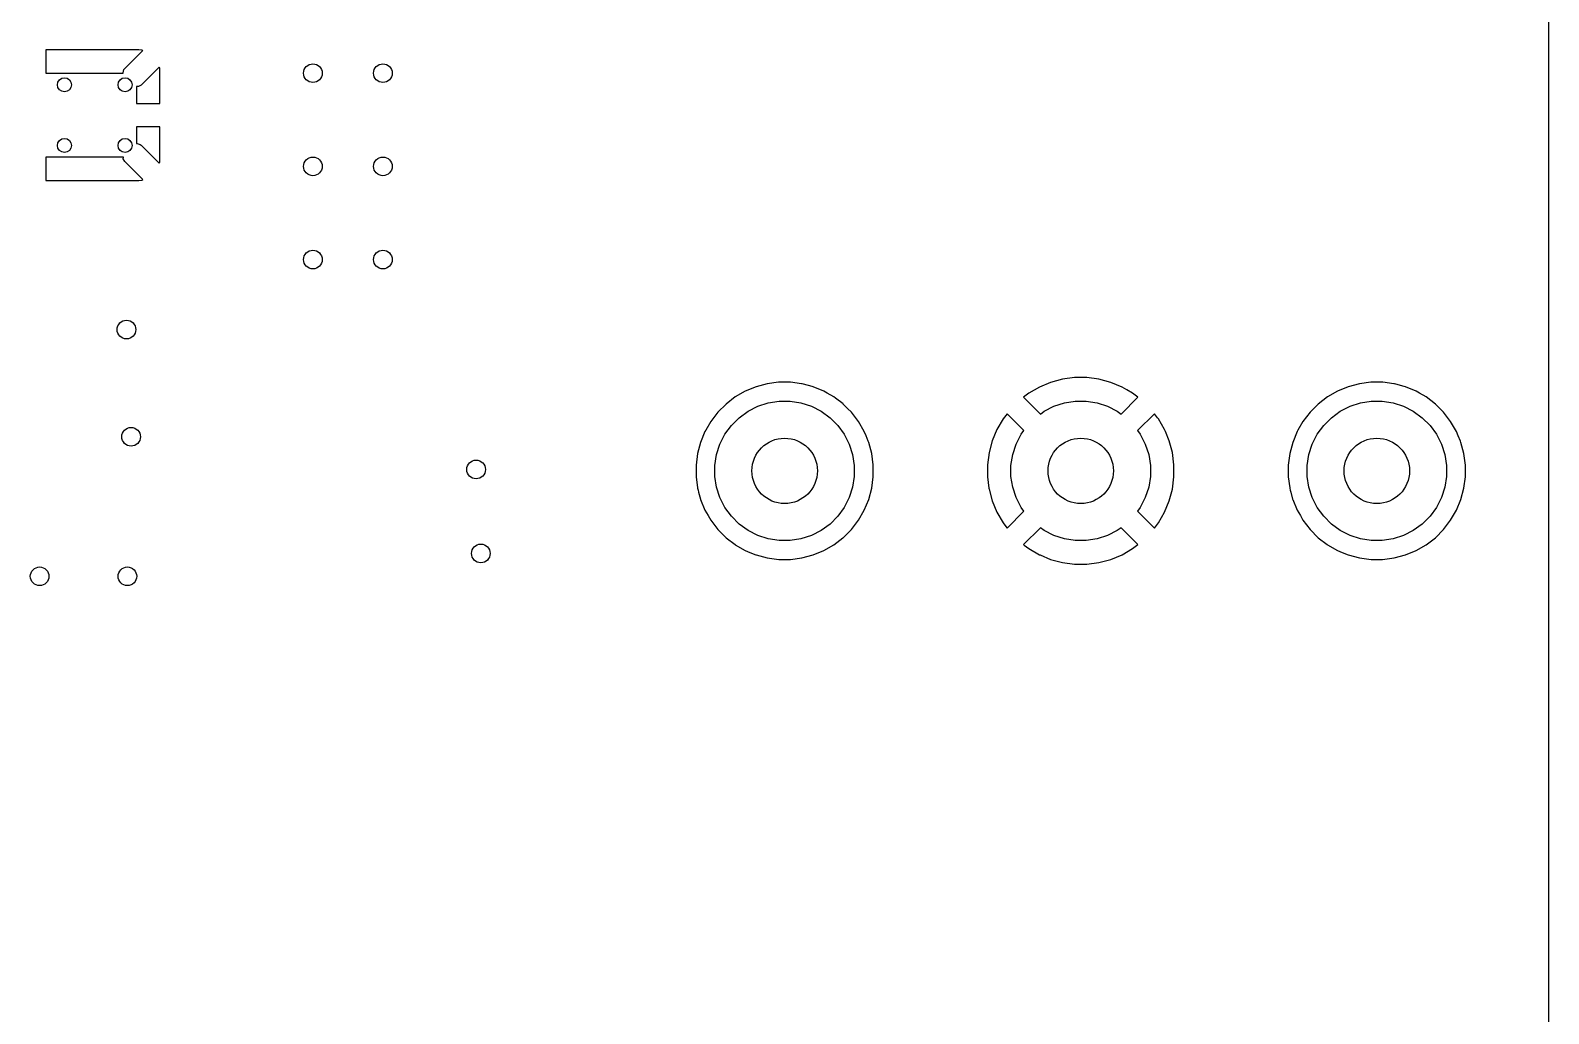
# Model space of a CAD drawing. Header units: inches. Extents: x 0.71 to 7.56, y -5.16 to -0.79.
# Drawn here: x 6.277 to 7.559, y -2.428 to -1.598 of the extents above; entities that cross this region are included whole.
import ezdxf

# ---------------------------------------------------------------- set-up
doc = ezdxf.new("R2010")
doc.units = ezdxf.units.IN
doc.header["$MEASUREMENT"] = 0
doc.layers.add('BLACK', color=250, linetype='CONTINUOUS')

msp = doc.modelspace()

# ---------------------------------------------------------------- linework, layer by layer
at = {"layer": 'BLACK', "linetype": 'CONTINUOUS'}
for p, q in [((7.559, -1.0633), (7.559, -4.8816)), ((6.3688, -1.6142), (6.2902, -1.6142)), ((6.2902, -1.6142), (6.2902, -1.6339)), ((6.3569, -1.6299), (6.3721, -1.6148)), ((6.3712, -1.6144), (6.3688, -1.6142)), ((6.3688, -1.6142), (6.3688, -1.6142)), ((6.3721, -1.6148), (6.3712, -1.6144)), ((6.3712, -1.6144), (6.3712, -1.6144)), ((6.3712, -1.6144), (6.3712, -1.6144)), ((6.3712, -1.6144), (6.3712, -1.6144)), ((6.3712, -1.6144), (6.3712, -1.6144)), ((6.2902, -1.6339), (6.3556, -1.6339)), ((6.3555, -1.6336), (6.3562, -1.6309)), ((6.3556, -1.6339), (6.3555, -1.6336)), ((6.3562, -1.6309), (6.3569, -1.6299)), ((6.386, -1.6287), (6.3708, -1.6439)), ((6.3864, -1.6296), (6.386, -1.6287)), ((6.386, -1.6287), (6.386, -1.6287)), ((6.3866, -1.632), (6.3864, -1.6296)), ((6.3866, -1.6594), (6.3866, -1.632)), ((6.3866, -1.632), (6.3866, -1.632)), ((6.3684, -1.6452), (6.3669, -1.6451)), ((6.3669, -1.6451), (6.3669, -1.6594)), ((6.3708, -1.6439), (6.3684, -1.6452)), ((6.3669, -1.6594), (6.3866, -1.6594)), ((6.3866, -1.6791), (6.3669, -1.6791)), ((6.3669, -1.6791), (6.3669, -1.6934)), ((6.3866, -1.7066), (6.3866, -1.6791)), ((6.2902, -1.7047), (6.2902, -1.7244)), ((6.3557, -1.7047), (6.2902, -1.7047)), ((6.3556, -1.7062), (6.3557, -1.7047)), ((6.3669, -1.6934), (6.3672, -1.6933)), ((6.3672, -1.6933), (6.3699, -1.694)), ((6.3699, -1.694), (6.3708, -1.6947)), ((6.3708, -1.6947), (6.386, -1.7099)), ((6.3569, -1.7086), (6.3556, -1.7062)), ((6.3721, -1.7238), (6.3569, -1.7086)), ((6.386, -1.7099), (6.3864, -1.709)), ((6.386, -1.7099), (6.386, -1.7099)), ((6.3864, -1.7086), (6.3866, -1.7066)), ((6.3864, -1.709), (6.3864, -1.7086)), ((6.3864, -1.709), (6.3864, -1.709)), ((6.3866, -1.7066), (6.3866, -1.7066)), ((6.2902, -1.7244), (6.3688, -1.7244)), ((6.3688, -1.7244), (6.3712, -1.7242)), ((6.3688, -1.7244), (6.3688, -1.7244)), ((6.3688, -1.7244), (6.3688, -1.7244)), ((6.3712, -1.7242), (6.3721, -1.7238)), ((6.3712, -1.7242), (6.3712, -1.7242)), ((6.3721, -1.7238), (6.3721, -1.7238)), ((6.8993, -1.8961), (6.8899, -1.8987)), ((6.9089, -1.8949), (6.8993, -1.8961)), ((6.909, -1.8949), (6.9089, -1.8949)), ((6.9091, -1.8949), (6.909, -1.8949)), ((6.9189, -1.8949), (6.9091, -1.8949)), ((6.9091, -1.8949), (6.9091, -1.8949)), ((6.9091, -1.8949), (6.9091, -1.8949)), ((6.919, -1.8949), (6.9189, -1.8949)), ((6.9189, -1.8949), (6.9189, -1.8949)), ((6.9189, -1.8949), (6.9189, -1.8949)), ((6.9283, -1.8961), (6.919, -1.8949)), ((6.919, -1.8949), (6.919, -1.8949)), ((6.9286, -1.8961), (6.9283, -1.8961)), ((6.9289, -1.8962), (6.9286, -1.8961)), ((6.9299, -1.8965), (6.9289, -1.8962)), ((6.9372, -1.8984), (6.9299, -1.8965)), ((6.9299, -1.8965), (6.9299, -1.8965)), ((7.1386, -1.895), (7.1291, -1.8989)), ((7.1486, -1.8923), (7.1386, -1.895)), ((7.1386, -1.895), (7.1386, -1.895)), ((7.1588, -1.8909), (7.1486, -1.8923)), ((7.1486, -1.8923), (7.1486, -1.8923)), ((7.1486, -1.8923), (7.1486, -1.8923)), ((7.1486, -1.8923), (7.1486, -1.8923)), ((7.1691, -1.8909), (7.1588, -1.8909)), ((7.1588, -1.8909), (7.1588, -1.8909)), ((7.1794, -1.8923), (7.1691, -1.8909)), ((7.1691, -1.8909), (7.1691, -1.8909)), ((7.1893, -1.895), (7.1794, -1.8923)), ((7.1794, -1.8923), (7.1794, -1.8923)), ((7.1794, -1.8923), (7.1794, -1.8923)), ((7.1794, -1.8923), (7.1794, -1.8923)), ((7.1989, -1.8989), (7.1893, -1.895)), ((7.1893, -1.895), (7.1893, -1.895)), ((7.1893, -1.895), (7.1893, -1.895)), ((7.3993, -1.8961), (7.3899, -1.8987)), ((7.4089, -1.8949), (7.3993, -1.8961)), ((7.409, -1.8949), (7.4089, -1.8949)), ((7.4091, -1.8949), (7.409, -1.8949)), ((7.4189, -1.8949), (7.4091, -1.8949)), ((7.4091, -1.8949), (7.4091, -1.8949)), ((7.4091, -1.8949), (7.4091, -1.8949)), ((7.419, -1.8949), (7.4189, -1.8949)), ((7.4189, -1.8949), (7.4189, -1.8949)), ((7.4189, -1.8949), (7.4189, -1.8949)), ((7.4283, -1.8961), (7.419, -1.8949)), ((7.419, -1.8949), (7.419, -1.8949)), ((7.4286, -1.8961), (7.4283, -1.8961)), ((7.4289, -1.8962), (7.4286, -1.8961)), ((7.4299, -1.8965), (7.4289, -1.8962)), ((7.4372, -1.8984), (7.4299, -1.8965)), ((7.4299, -1.8965), (7.4299, -1.8965)), ((6.8723, -1.9073), (6.8645, -1.9133)), ((6.8808, -1.9024), (6.8723, -1.9073)), ((6.8899, -1.8987), (6.8808, -1.9024)), ((6.8808, -1.9024), (6.8808, -1.9024)), ((6.8808, -1.9024), (6.8808, -1.9024)), ((6.8808, -1.9024), (6.8808, -1.9024)), ((6.8808, -1.9024), (6.8808, -1.9024)), ((6.8808, -1.9024), (6.8808, -1.9024)), ((6.9381, -1.8987), (6.9372, -1.8984)), ((6.9471, -1.9024), (6.9381, -1.8987)), ((6.95, -1.9041), (6.9471, -1.9024)), ((6.9471, -1.9024), (6.9471, -1.9024)), ((6.9471, -1.9024), (6.9471, -1.9024)), ((6.9556, -1.9073), (6.95, -1.9041)), ((6.9569, -1.9083), (6.9556, -1.9073)), ((6.9633, -1.9132), (6.9569, -1.9083)), ((7.1201, -1.9041), (7.1157, -1.9075)), ((7.1157, -1.9075), (7.1157, -1.9075)), ((7.1157, -1.9075), (7.1299, -1.9217)), ((7.1291, -1.8989), (7.1201, -1.9041)), ((7.1201, -1.9041), (7.1201, -1.9041)), ((7.1291, -1.8989), (7.1291, -1.8989)), ((7.1981, -1.9217), (7.2123, -1.9075)), ((7.2029, -1.9013), (7.1989, -1.8989)), ((7.1989, -1.8989), (7.1989, -1.8989)), ((7.2078, -1.9041), (7.2029, -1.9013)), ((7.2123, -1.9075), (7.2078, -1.9041)), ((7.2078, -1.9041), (7.2078, -1.9041)), ((7.2123, -1.9075), (7.2123, -1.9075)), ((7.3723, -1.9073), (7.3645, -1.9133)), ((7.3808, -1.9024), (7.3723, -1.9073)), ((7.3899, -1.8987), (7.3808, -1.9024)), ((7.3808, -1.9024), (7.3808, -1.9024)), ((7.3808, -1.9024), (7.3808, -1.9024)), ((7.3808, -1.9024), (7.3808, -1.9024)), ((7.3808, -1.9024), (7.3808, -1.9024)), ((7.3808, -1.9024), (7.3808, -1.9024)), ((7.4381, -1.8987), (7.4372, -1.8984)), ((7.4471, -1.9024), (7.4381, -1.8987)), ((7.45, -1.9041), (7.4471, -1.9024)), ((7.4471, -1.9024), (7.4471, -1.9024)), ((7.4471, -1.9024), (7.4471, -1.9024)), ((7.4556, -1.9073), (7.45, -1.9041)), ((7.4634, -1.9133), (7.4556, -1.9073)), ((6.8576, -1.9202), (6.8516, -1.928)), ((6.8645, -1.9133), (6.8576, -1.9202)), ((6.8576, -1.9202), (6.8576, -1.9202)), ((6.8576, -1.9202), (6.8576, -1.9202)), ((6.8645, -1.9133), (6.8645, -1.9133)), ((6.8645, -1.9133), (6.8645, -1.9133)), ((6.8756, -1.9248), (6.8831, -1.9193)), ((6.8831, -1.9193), (6.8914, -1.9151)), ((6.8914, -1.9151), (6.9002, -1.9123)), ((6.9002, -1.9123), (6.9093, -1.9108)), ((6.9093, -1.9108), (6.9186, -1.9108)), ((6.9186, -1.9108), (6.9278, -1.9123)), ((6.9278, -1.9123), (6.9366, -1.9151)), ((6.9366, -1.9151), (6.9448, -1.9193)), ((6.9448, -1.9193), (6.9523, -1.9248)), ((6.9634, -1.9133), (6.9633, -1.9132)), ((6.9633, -1.9132), (6.9633, -1.9132)), ((6.9633, -1.9132), (6.9633, -1.9132)), ((6.967, -1.9169), (6.9634, -1.9133)), ((6.9634, -1.9133), (6.9634, -1.9133)), ((6.9634, -1.9133), (6.9634, -1.9133)), ((6.9634, -1.9133), (6.9634, -1.9133)), ((6.9704, -1.9202), (6.967, -1.9169)), ((6.9746, -1.9258), (6.9704, -1.9202)), ((6.9704, -1.9202), (6.9704, -1.9202)), ((6.9704, -1.9202), (6.9704, -1.9202)), ((6.9704, -1.9202), (6.9704, -1.9202)), ((7.1018, -1.9214), (7.0984, -1.9258)), ((7.116, -1.9356), (7.1018, -1.9214)), ((7.1018, -1.9214), (7.1018, -1.9214)), ((7.1018, -1.9214), (7.1018, -1.9214)), ((7.1299, -1.9217), (7.1331, -1.9193)), ((7.1331, -1.9193), (7.1414, -1.9151)), ((7.1414, -1.9151), (7.1502, -1.9123)), ((7.1502, -1.9123), (7.1593, -1.9108)), ((7.1593, -1.9108), (7.1686, -1.9108)), ((7.1686, -1.9108), (7.1778, -1.9123)), ((7.1778, -1.9123), (7.1866, -1.9151)), ((7.1866, -1.9151), (7.1948, -1.9193)), ((7.1948, -1.9193), (7.1981, -1.9217)), ((7.2262, -1.9214), (7.212, -1.9356)), ((7.2289, -1.9249), (7.2262, -1.9214)), ((7.2262, -1.9214), (7.2262, -1.9214)), ((7.2262, -1.9214), (7.2262, -1.9214)), ((7.3576, -1.9202), (7.3516, -1.928)), ((7.3645, -1.9133), (7.3576, -1.9202)), ((7.3576, -1.9202), (7.3576, -1.9202)), ((7.3576, -1.9202), (7.3576, -1.9202)), ((7.3645, -1.9133), (7.3645, -1.9133)), ((7.3645, -1.9133), (7.3645, -1.9133)), ((7.3756, -1.9248), (7.3831, -1.9193)), ((7.3831, -1.9193), (7.3914, -1.9151)), ((7.3914, -1.9151), (7.4002, -1.9123)), ((7.4002, -1.9123), (7.4093, -1.9108)), ((7.4093, -1.9108), (7.4186, -1.9108)), ((7.4186, -1.9108), (7.4278, -1.9123)), ((7.4278, -1.9123), (7.4366, -1.9151)), ((7.4366, -1.9151), (7.4448, -1.9193)), ((7.4448, -1.9193), (7.4523, -1.9248)), ((7.4704, -1.9202), (7.4634, -1.9133)), ((7.4634, -1.9133), (7.4634, -1.9133)), ((7.4634, -1.9133), (7.4634, -1.9133)), ((7.4634, -1.9133), (7.4634, -1.9133)), ((7.4746, -1.9258), (7.4704, -1.9202)), ((7.4704, -1.9202), (7.4704, -1.9202)), ((7.4704, -1.9202), (7.4704, -1.9202)), ((7.4704, -1.9202), (7.4704, -1.9202)), ((6.8474, -1.9353), (6.8467, -1.9365)), ((6.8516, -1.928), (6.8474, -1.9353)), ((6.8636, -1.9388), (6.8691, -1.9313)), ((6.8691, -1.9313), (6.8756, -1.9248)), ((6.9523, -1.9248), (6.9589, -1.9313)), ((6.9589, -1.9313), (6.9643, -1.9388)), ((6.9763, -1.928), (6.9746, -1.9258)), ((6.9812, -1.9365), (6.9763, -1.928)), ((7.0932, -1.9348), (7.0893, -1.9443)), ((7.0984, -1.9258), (7.0932, -1.9348)), ((7.0932, -1.9348), (7.0932, -1.9348)), ((7.0984, -1.9258), (7.0984, -1.9258)), ((7.1136, -1.9388), (7.116, -1.9356)), ((7.212, -1.9356), (7.2143, -1.9388)), ((7.2296, -1.9258), (7.2289, -1.9249)), ((7.2347, -1.9348), (7.2296, -1.9258)), ((7.2296, -1.9258), (7.2296, -1.9258)), ((7.2355, -1.9365), (7.2347, -1.9348)), ((7.2347, -1.9348), (7.2347, -1.9348)), ((7.3474, -1.9353), (7.3467, -1.9365)), ((7.3516, -1.928), (7.3474, -1.9353)), ((7.3636, -1.9388), (7.3691, -1.9313)), ((7.3691, -1.9313), (7.3756, -1.9248)), ((7.4523, -1.9248), (7.4589, -1.9313)), ((7.4589, -1.9313), (7.4643, -1.9388)), ((7.4763, -1.928), (7.4746, -1.9258)), ((7.4812, -1.9365), (7.4763, -1.928)), ((6.843, -1.9456), (6.8404, -1.9551)), ((6.8467, -1.9365), (6.843, -1.9456)), ((6.8467, -1.9365), (6.8467, -1.9365)), ((6.8467, -1.9365), (6.8467, -1.9365)), ((6.8566, -1.9559), (6.8594, -1.9471)), ((6.8594, -1.9471), (6.8636, -1.9388)), ((6.9643, -1.9388), (6.9685, -1.9471)), ((6.9685, -1.9471), (6.9714, -1.9559)), ((6.9827, -1.9402), (6.9812, -1.9365)), ((6.9812, -1.9365), (6.9812, -1.9365)), ((6.9812, -1.9365), (6.9812, -1.9365)), ((6.9846, -1.9446), (6.9827, -1.9402)), ((6.9827, -1.9402), (6.9827, -1.9402)), ((6.985, -1.9456), (6.9846, -1.9446)), ((6.9875, -1.9551), (6.985, -1.9456)), ((7.0893, -1.9443), (7.0866, -1.9543)), ((7.0893, -1.9443), (7.0893, -1.9443)), ((7.1066, -1.9559), (7.1094, -1.9471)), ((7.1094, -1.9471), (7.1136, -1.9388)), ((7.2143, -1.9388), (7.2185, -1.9471)), ((7.2185, -1.9471), (7.2214, -1.9559)), ((7.2387, -1.9443), (7.2355, -1.9365)), ((7.2414, -1.9543), (7.2387, -1.9443)), ((7.2387, -1.9443), (7.2387, -1.9443)), ((7.343, -1.9456), (7.3404, -1.9551)), ((7.3467, -1.9365), (7.343, -1.9456)), ((7.3467, -1.9365), (7.3467, -1.9365)), ((7.3467, -1.9365), (7.3467, -1.9365)), ((7.3566, -1.9559), (7.3594, -1.9471)), ((7.3594, -1.9471), (7.3636, -1.9388)), ((7.4643, -1.9388), (7.4685, -1.9471)), ((7.4685, -1.9471), (7.4714, -1.9559)), ((7.4827, -1.9402), (7.4812, -1.9365)), ((7.4812, -1.9365), (7.4812, -1.9365)), ((7.4812, -1.9365), (7.4812, -1.9365)), ((7.4846, -1.9446), (7.4827, -1.9402)), ((7.4827, -1.9402), (7.4827, -1.9402)), ((7.485, -1.9456), (7.4846, -1.9446)), ((7.4875, -1.9551), (7.485, -1.9456)), ((6.8404, -1.9551), (6.8392, -1.9648)), ((6.8551, -1.9651), (6.8566, -1.9559)), ((6.9714, -1.9559), (6.9728, -1.9651)), ((6.9888, -1.9645), (6.9875, -1.9551)), ((6.9875, -1.9551), (6.9875, -1.9551)), ((6.9875, -1.9551), (6.9875, -1.9551)), ((7.0866, -1.9543), (7.0852, -1.9645)), ((7.0866, -1.9543), (7.0866, -1.9543)), ((7.0866, -1.9543), (7.0866, -1.9543)), ((7.0866, -1.9543), (7.0866, -1.9543)), ((7.1051, -1.9651), (7.1066, -1.9559)), ((7.2214, -1.9559), (7.2228, -1.9651)), ((7.2427, -1.9645), (7.2414, -1.9543)), ((7.2414, -1.9543), (7.2414, -1.9543)), ((7.3404, -1.9551), (7.3392, -1.9648)), ((7.3551, -1.9651), (7.3566, -1.9559)), ((7.4714, -1.9559), (7.4728, -1.9651)), ((7.4888, -1.9648), (7.4875, -1.9551)), ((6.8392, -1.9648), (6.8392, -1.9648)), ((6.8392, -1.9648), (6.8392, -1.9648)), ((6.8392, -1.9648), (6.8392, -1.9746)), ((6.8551, -1.9743), (6.8551, -1.9651)), ((6.9728, -1.9651), (6.9728, -1.9743)), ((6.9888, -1.9648), (6.9888, -1.9645)), ((6.9888, -1.9645), (6.9888, -1.9645)), ((6.9888, -1.9746), (6.9888, -1.9648)), ((7.0852, -1.9645), (7.0852, -1.9748)), ((7.1051, -1.9743), (7.1051, -1.9651)), ((7.2228, -1.9651), (7.2228, -1.9743)), ((7.2427, -1.9645), (7.2427, -1.9645)), ((7.2427, -1.9648), (7.2427, -1.9645)), ((7.2427, -1.9748), (7.2427, -1.9648)), ((7.3392, -1.9648), (7.3392, -1.9648)), ((7.3392, -1.9648), (7.3392, -1.9648)), ((7.3392, -1.9648), (7.3392, -1.9746)), ((7.3551, -1.9743), (7.3551, -1.9651)), ((7.4728, -1.9651), (7.4728, -1.9743)), ((7.4888, -1.9746), (7.4888, -1.9648)), ((6.8392, -1.9746), (6.8392, -1.9746)), ((6.8392, -1.9746), (6.8392, -1.9746)), ((6.8392, -1.9746), (6.8392, -1.9746)), ((6.8392, -1.9746), (6.8404, -1.9839)), ((6.8404, -1.9839), (6.8404, -1.9843)), ((6.8404, -1.9843), (6.8404, -1.9843)), ((6.8404, -1.9843), (6.8409, -1.9861)), ((6.8409, -1.9861), (6.8414, -1.9878)), ((6.8566, -1.9835), (6.8551, -1.9743)), ((6.8594, -1.9923), (6.8566, -1.9835)), ((6.9714, -1.9835), (6.9685, -1.9923)), ((6.9728, -1.9743), (6.9714, -1.9835)), ((6.985, -1.9938), (6.9875, -1.9843)), ((6.9875, -1.9843), (6.9888, -1.9746)), ((7.0852, -1.9748), (7.0865, -1.9844)), ((7.0865, -1.9844), (7.0866, -1.9851)), ((7.0866, -1.9851), (7.0866, -1.9851)), ((7.0866, -1.9851), (7.0892, -1.9949)), ((7.1066, -1.9835), (7.1051, -1.9743)), ((7.1094, -1.9923), (7.1066, -1.9835)), ((7.2214, -1.9835), (7.2185, -1.9923)), ((7.2228, -1.9743), (7.2214, -1.9835)), ((7.2387, -1.995), (7.2414, -1.9851)), ((7.2414, -1.9851), (7.2427, -1.9748)), ((7.2414, -1.9851), (7.2414, -1.9851)), ((7.2427, -1.9748), (7.2427, -1.9748)), ((7.3392, -1.9746), (7.3392, -1.9746)), ((7.3392, -1.9746), (7.3392, -1.9746)), ((7.3392, -1.9746), (7.3392, -1.9746)), ((7.3392, -1.9746), (7.3404, -1.9839)), ((7.3404, -1.9839), (7.3404, -1.9843)), ((7.3404, -1.9843), (7.3404, -1.9843)), ((7.3404, -1.9843), (7.3409, -1.9861)), ((7.3409, -1.9861), (7.3414, -1.9878)), ((7.3566, -1.9835), (7.3551, -1.9743)), ((7.3594, -1.9923), (7.3566, -1.9835)), ((7.4714, -1.9835), (7.4685, -1.9923)), ((7.4728, -1.9743), (7.4714, -1.9835)), ((7.485, -1.9938), (7.4875, -1.9843)), ((7.4875, -1.9843), (7.4888, -1.9746)), ((6.8414, -1.9878), (6.8429, -1.9937)), ((6.8429, -1.9937), (6.843, -1.9938)), ((6.843, -1.9938), (6.843, -1.9938)), ((6.843, -1.9938), (6.8467, -2.0028)), ((6.8636, -2.0005), (6.8594, -1.9923)), ((6.9685, -1.9923), (6.9643, -2.0005)), ((6.9812, -2.0028), (6.985, -1.9938)), ((7.0892, -1.9949), (7.0893, -1.995)), ((7.0893, -1.995), (7.0893, -1.995)), ((7.0893, -1.995), (7.0932, -2.0046)), ((7.1136, -2.0005), (7.1094, -1.9923)), ((7.2185, -1.9923), (7.2143, -2.0005)), ((7.2347, -2.0046), (7.2387, -1.995)), ((7.3414, -1.9878), (7.3429, -1.9937)), ((7.3429, -1.9937), (7.343, -1.9938)), ((7.343, -1.9938), (7.343, -1.9938)), ((7.343, -1.9938), (7.3467, -2.0028)), ((7.3636, -2.0005), (7.3594, -1.9923)), ((7.4685, -1.9923), (7.4643, -2.0005)), ((7.4812, -2.0028), (7.485, -1.9938)), ((6.8467, -2.0028), (6.8467, -2.0028)), ((6.8467, -2.0028), (6.8467, -2.0028)), ((6.8467, -2.0028), (6.8467, -2.0028)), ((6.8467, -2.0028), (6.8494, -2.0074)), ((6.8494, -2.0074), (6.8516, -2.0113)), ((6.8516, -2.0113), (6.8576, -2.0191)), ((6.8691, -2.008), (6.8636, -2.0005)), ((6.8756, -2.0146), (6.8691, -2.008)), ((6.9589, -2.008), (6.9523, -2.0146)), ((6.9643, -2.0005), (6.9589, -2.008)), ((6.9704, -2.0191), (6.9763, -2.0113)), ((6.9763, -2.0113), (6.9812, -2.0028)), ((7.0932, -2.0046), (7.0984, -2.0135)), ((7.1018, -2.018), (7.116, -2.0038)), ((7.116, -2.0038), (7.1136, -2.0005)), ((7.2143, -2.0005), (7.212, -2.0038)), ((7.212, -2.0038), (7.2262, -2.018)), ((7.2296, -2.0135), (7.2347, -2.0046)), ((7.2347, -2.0046), (7.2347, -2.0046)), ((7.3467, -2.0028), (7.3467, -2.0028)), ((7.3467, -2.0028), (7.3467, -2.0028)), ((7.3467, -2.0028), (7.3467, -2.0028)), ((7.3467, -2.0028), (7.3494, -2.0074)), ((7.3494, -2.0074), (7.3516, -2.0113)), ((7.3516, -2.0113), (7.3576, -2.0191)), ((7.3691, -2.008), (7.3636, -2.0005)), ((7.3756, -2.0146), (7.3691, -2.008)), ((7.4589, -2.008), (7.4523, -2.0146)), ((7.4643, -2.0005), (7.4589, -2.008)), ((7.4704, -2.0191), (7.4763, -2.0113)), ((7.4763, -2.0113), (7.4812, -2.0028)), ((6.8576, -2.0191), (6.8576, -2.0191)), ((6.8576, -2.0191), (6.8576, -2.0191)), ((6.8576, -2.0191), (6.8576, -2.0191)), ((6.8576, -2.0191), (6.8645, -2.0261)), ((6.8831, -2.02), (6.8756, -2.0146)), ((6.8914, -2.0242), (6.8831, -2.02)), ((6.9002, -2.0271), (6.8914, -2.0242)), ((6.9366, -2.0242), (6.9278, -2.0271)), ((6.9448, -2.02), (6.9366, -2.0242)), ((6.9523, -2.0146), (6.9448, -2.02)), ((6.9634, -2.0261), (6.9704, -2.0191)), ((7.0984, -2.0135), (7.0984, -2.0135)), ((7.0984, -2.0135), (7.0999, -2.0155)), ((7.0999, -2.0155), (7.1018, -2.018)), ((7.1299, -2.0177), (7.1157, -2.0319)), ((7.1331, -2.02), (7.1299, -2.0177)), ((7.1414, -2.0242), (7.1331, -2.02)), ((7.1502, -2.0271), (7.1414, -2.0242)), ((7.1866, -2.0242), (7.1778, -2.0271)), ((7.1948, -2.02), (7.1866, -2.0242)), ((7.1981, -2.0177), (7.1948, -2.02)), ((7.2123, -2.0319), (7.1981, -2.0177)), ((7.2262, -2.018), (7.2296, -2.0135)), ((7.2262, -2.018), (7.2262, -2.018)), ((7.2262, -2.018), (7.2262, -2.018)), ((7.2296, -2.0135), (7.2296, -2.0135)), ((7.3576, -2.0191), (7.3576, -2.0191)), ((7.3576, -2.0191), (7.3576, -2.0191)), ((7.3576, -2.0191), (7.3576, -2.0191)), ((7.3576, -2.0191), (7.3645, -2.0261)), ((7.3831, -2.02), (7.3756, -2.0146)), ((7.3914, -2.0242), (7.3831, -2.02)), ((7.4002, -2.0271), (7.3914, -2.0242)), ((7.4366, -2.0242), (7.4278, -2.0271)), ((7.4448, -2.02), (7.4366, -2.0242)), ((7.4523, -2.0146), (7.4448, -2.02)), ((7.4634, -2.0261), (7.4704, -2.0191)), ((6.8645, -2.0261), (6.8645, -2.0261)), ((6.8645, -2.0261), (6.8645, -2.0261)), ((6.8645, -2.0261), (6.8645, -2.0261)), ((6.8645, -2.0261), (6.8721, -2.0319)), ((6.8721, -2.0319), (6.8723, -2.032)), ((6.8723, -2.032), (6.8808, -2.0369)), ((6.8808, -2.0369), (6.8808, -2.0369)), ((6.8808, -2.0369), (6.8847, -2.0385)), ((6.9093, -2.0286), (6.9002, -2.0271)), ((6.9186, -2.0286), (6.9093, -2.0286)), ((6.9278, -2.0271), (6.9186, -2.0286)), ((6.9381, -2.0407), (6.9471, -2.0369)), ((6.9471, -2.0369), (6.9556, -2.032)), ((6.9556, -2.032), (6.9632, -2.0262)), ((6.9632, -2.0262), (6.9633, -2.0261)), ((6.9633, -2.0261), (6.9633, -2.0261)), ((6.9633, -2.0261), (6.9634, -2.0261)), ((6.9634, -2.0261), (6.9634, -2.0261)), ((6.9634, -2.0261), (6.9634, -2.0261)), ((7.1157, -2.0319), (7.1157, -2.0319)), ((7.1157, -2.0319), (7.1157, -2.0319)), ((7.1157, -2.0319), (7.1157, -2.0319)), ((7.1157, -2.0319), (7.1163, -2.0323)), ((7.1163, -2.0323), (7.1201, -2.0353)), ((7.1201, -2.0353), (7.1201, -2.0353)), ((7.1201, -2.0353), (7.1201, -2.0353)), ((7.1201, -2.0353), (7.1291, -2.0405)), ((7.1593, -2.0286), (7.1502, -2.0271)), ((7.1686, -2.0286), (7.1593, -2.0286)), ((7.1778, -2.0271), (7.1686, -2.0286)), ((7.1989, -2.0405), (7.2078, -2.0353)), ((7.2078, -2.0353), (7.2123, -2.0319)), ((7.2078, -2.0353), (7.2078, -2.0353)), ((7.2123, -2.0319), (7.2123, -2.0319)), ((7.3645, -2.0261), (7.3645, -2.0261)), ((7.3645, -2.0261), (7.3645, -2.0261)), ((7.3645, -2.0261), (7.3645, -2.0261)), ((7.3645, -2.0261), (7.3721, -2.0319)), ((7.3721, -2.0319), (7.3723, -2.032)), ((7.3723, -2.032), (7.3808, -2.0369)), ((7.3808, -2.0369), (7.3808, -2.0369)), ((7.3808, -2.0369), (7.3847, -2.0385)), ((7.4093, -2.0286), (7.4002, -2.0271)), ((7.4186, -2.0286), (7.4093, -2.0286)), ((7.4278, -2.0271), (7.4186, -2.0286)), ((7.4381, -2.0407), (7.4471, -2.0369)), ((7.4471, -2.0369), (7.4556, -2.032)), ((7.4556, -2.032), (7.4634, -2.0261)), ((6.8847, -2.0385), (6.8898, -2.0407)), ((6.8898, -2.0407), (6.8899, -2.0407)), ((6.8899, -2.0407), (6.8993, -2.0432)), ((6.8993, -2.0432), (6.9091, -2.0445)), ((6.9091, -2.0445), (6.9091, -2.0445)), ((6.9091, -2.0445), (6.9189, -2.0445)), ((6.9189, -2.0445), (6.9286, -2.0432)), ((6.9189, -2.0445), (6.9189, -2.0445)), ((6.9286, -2.0432), (6.9381, -2.0407)), ((7.1291, -2.0405), (7.1291, -2.0405)), ((7.1291, -2.0405), (7.1296, -2.0407)), ((7.1296, -2.0407), (7.1385, -2.0444)), ((7.1385, -2.0444), (7.1386, -2.0444)), ((7.1386, -2.0444), (7.1486, -2.0471)), ((7.1486, -2.0471), (7.1486, -2.0471)), ((7.1486, -2.0471), (7.1588, -2.0484)), ((7.1588, -2.0484), (7.1588, -2.0484)), ((7.1588, -2.0484), (7.1691, -2.0484)), ((7.1691, -2.0484), (7.1794, -2.0471)), ((7.1691, -2.0484), (7.1691, -2.0484)), ((7.1691, -2.0484), (7.1691, -2.0484)), ((7.1794, -2.0471), (7.1893, -2.0444)), ((7.1794, -2.0471), (7.1794, -2.0471)), ((7.1893, -2.0444), (7.1989, -2.0405)), ((7.1989, -2.0405), (7.1989, -2.0405)), ((7.3847, -2.0385), (7.3898, -2.0407)), ((7.3898, -2.0407), (7.3899, -2.0407)), ((7.3899, -2.0407), (7.3993, -2.0432)), ((7.3993, -2.0432), (7.4091, -2.0445)), ((7.4091, -2.0445), (7.4091, -2.0445)), ((7.4091, -2.0445), (7.4189, -2.0445)), ((7.4189, -2.0445), (7.4286, -2.0432)), ((7.4189, -2.0445), (7.4189, -2.0445)), ((7.4286, -2.0432), (7.4381, -2.0407))]:
    msp.add_line(p, q, dxfattribs=at)
at = {"layer": 'BLACK'}
for centre, radius in [((6.5157, -1.6339), 0.00787), ((6.5748, -1.6339), 0.00787), ((6.3059, -1.6437), 0.00591), ((6.3571, -1.6437), 0.00591), ((6.3059, -1.6949), 0.00591), ((6.3571, -1.6949), 0.00591), ((6.5157, -1.7126), 0.00787), ((6.5748, -1.7126), 0.00787), ((6.5157, -1.7913), 0.00787), ((6.5748, -1.7913), 0.00787), ((6.3583, -1.8504), 0.00787), ((6.3622, -1.9409), 0.00787), ((6.914, -1.9697), 0.0276), ((7.164, -1.9697), 0.0276), ((7.414, -1.9697), 0.0276), ((6.6535, -1.9685), 0.00787), ((6.6575, -2.0394), 0.00787), ((6.285, -2.0587), 0.00787), ((6.3591, -2.0587), 0.00787)]:
    msp.add_circle(centre, radius, dxfattribs=at)
at = {"layer": 'WHITE'}
for centre, radius in [((6.5157, -1.6339), 0.00787), ((6.5748, -1.6339), 0.00787), ((6.3059, -1.6437), 0.00591), ((6.3571, -1.6437), 0.00591), ((6.3059, -1.6949), 0.00591), ((6.3571, -1.6949), 0.00591), ((6.5157, -1.7126), 0.00787), ((6.5748, -1.7126), 0.00787), ((6.5157, -1.7913), 0.00787), ((6.5748, -1.7913), 0.00787), ((6.3583, -1.8504), 0.00787), ((6.3622, -1.9409), 0.00787), ((6.914, -1.9697), 0.0276), ((7.164, -1.9697), 0.0276), ((7.414, -1.9697), 0.0276), ((6.6535, -1.9685), 0.00787), ((6.6575, -2.0394), 0.00787), ((6.285, -2.0587), 0.00787), ((6.3591, -2.0587), 0.00787)]:
    msp.add_circle(centre, radius, dxfattribs=at)

doc.saveas('drawing.dxf')
